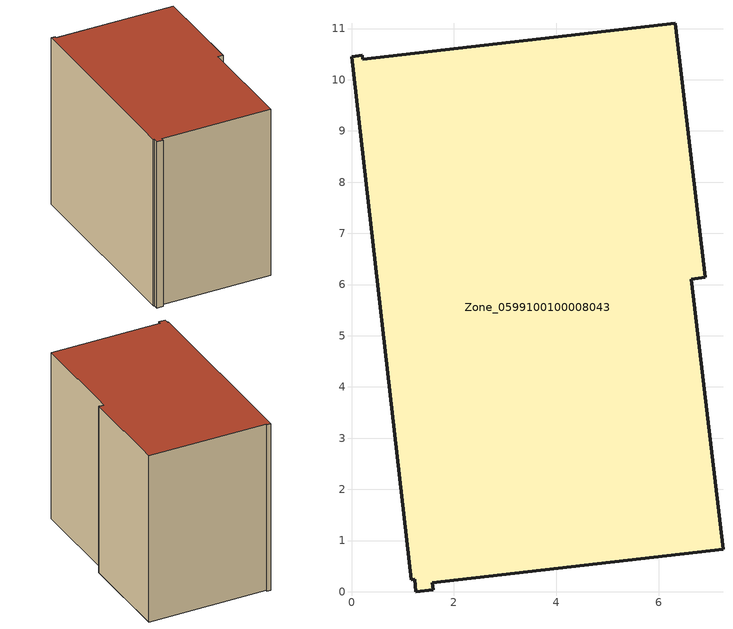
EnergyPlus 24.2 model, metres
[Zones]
Zone_0599100100008043
 floor ground (C_G): 6.32,11.1 6.91,6.14 6.64,6.11 7.25,0.83 1.58,0.18 1.59,0.04 1.25,0 1.23,0.24 1.17,0.24 0,10.45 0.21,10.48 0.22,10.4 z0
 wall outside (C_F): 6.91,6.14 6.32,11.1 0.22,10.4 0.21,10.48 0,10.45 1.17,0.24 1.23,0.24 1.25,0 1.59,0.04 1.58,0.18 7.25,0.83 6.64,6.11 6.91,6.14 z0:9.03
 roof outside (C_R): 6.32,11.1 0.22,10.4 0.21,10.48 0,10.45 1.17,0.24 1.23,0.24 1.25,0 1.59,0.04 1.58,0.18 7.25,0.83 6.64,6.11 6.91,6.14 z9.03
[BUILDING]
Pand.0599100100008043: North Axis=0; Terrain=City; Loads Convergence Tolerance Value=0.04; Temperature Convergence Tolerance Value=0.4; Solar Distribution=FullExterior; Maximum Number of Warmup Days=25; Minimum Number of Warmup Days=1
[Site:Location]
Rotterdam.The.Hague.AP_ZH_NLD Design_Conditions: Latitude=51.96; Longitude=4.45; Time Zone=1; Elevation=-4.5
[SITE:GROUNDTEMPERATURE:BUILDINGSURFACE]
18, 18, 18, 18, 18, 18, 18, 18, 18, 18, 18, 18
[MATERIAL] Thermal Absorptance=0.9; Solar Absorptance=0.7; Visible Absorptance=0.7
Name | Roughness | Thickness | Conductivity | Density | Specific Heat
G.TC.2015-2018 | MediumSmooth | 0.15 | 0.0428571 | 540 | 1210
F.TC.2015-2018 | Rough | 0.3 | 0.0666667 | 1920 | 840
R.TC.2015-2018 | MediumRough | 0.2 | 0.0333333 | 1500 | 1000
[CONSTRUCTION]
C_G: G.TC.2015-2018
C_F: F.TC.2015-2018
C_R: R.TC.2015-2018
[ZONE]
Zone_0599100100008043: Type=1; Multiplier=1; Ceiling Height=Autocalculate; Volume=Autocalculate; Floor Area=autocalculate; Part of Total Floor Area=Yes
[ZONEINFILTRATION:DESIGNFLOWRATE]
Infil_Zone_0599100100008043: Zone or ZoneList or Space or SpaceList=Zone_0599100100008043; Schedule=AlwaysOn; Design Flow Rate Calculation Method=Flow/Area; Flow Rate per Floor Area=0.0015; Constant Term Coefficient=1; Temperature Term Coefficient=0; Velocity Term Coefficient=0; Velocity Squared Term Coefficient=0
[HVACTEMPLATE:ZONE:IDEALLOADSAIRSYSTEM]
Zone_0599100100008043: Maximum Heating Supply Air Temperature=50; Minimum Cooling Supply Air Temperature=13; Maximum Heating Supply Air Humidity Ratio=0.0156; Minimum Cooling Supply Air Humidity Ratio=0.0077; Heating Limit=NoLimit; Cooling Limit=NoLimit; Dehumidification Control Type=ConstantSensibleHeatRatio; Cooling Sensible Heat Ratio=0.7; Dehumidification Setpoint=60; Humidification Control Type=None; Humidification Setpoint=30; Outdoor Air Method=None; Outdoor Air Flow Rate per Person=0.00944; Outdoor Air Flow Rate per Zone Floor Area=0; Outdoor Air Flow Rate per Zone=0; Demand Controlled Ventilation Type=None; Outdoor Air Economizer Type=NoEconomizer; Heat Recovery Type=None; Sensible Heat Recovery Effectiveness=0.7; Latent Heat Recovery Effectiveness=0.65
[ZONECONTROL:THERMOSTAT]
ThermostatControl_Zone_0599100100008043: Zone or ZoneList=Zone_0599100100008043; Control Type Schedule=DualSetpointControlType; Control 1=Thermostat_Zone_0599100100008043; Temperature Difference Between Cutout And Setpoint=0
[THERMOSTATSETPOINT:DUALSETPOINT]
Thermostat_Zone_0599100100008043: Heating Setpoint Temperature Schedule=HeatingSetpoint_Zone_0599100100008043; Cooling Setpoint Temperature Schedule=CoolingSetpoint_Zone_0599100100008043
[SCHEDULE:COMPACT]
HeatingSetpoint_Zone_0599100100008043: Through: 12/31, For: AllDays, Until: 24:00, 21
CoolingSetpoint_Zone_0599100100008043: Through: 12/31, For: AllDays, Until: 24:00, 24
DualSetpointControlType: Through: 12/31, For: AllDays, Until: 24:00, 4
AlwaysOn: Through: 12/31, For: AllDays, Until: 24:00, 1
